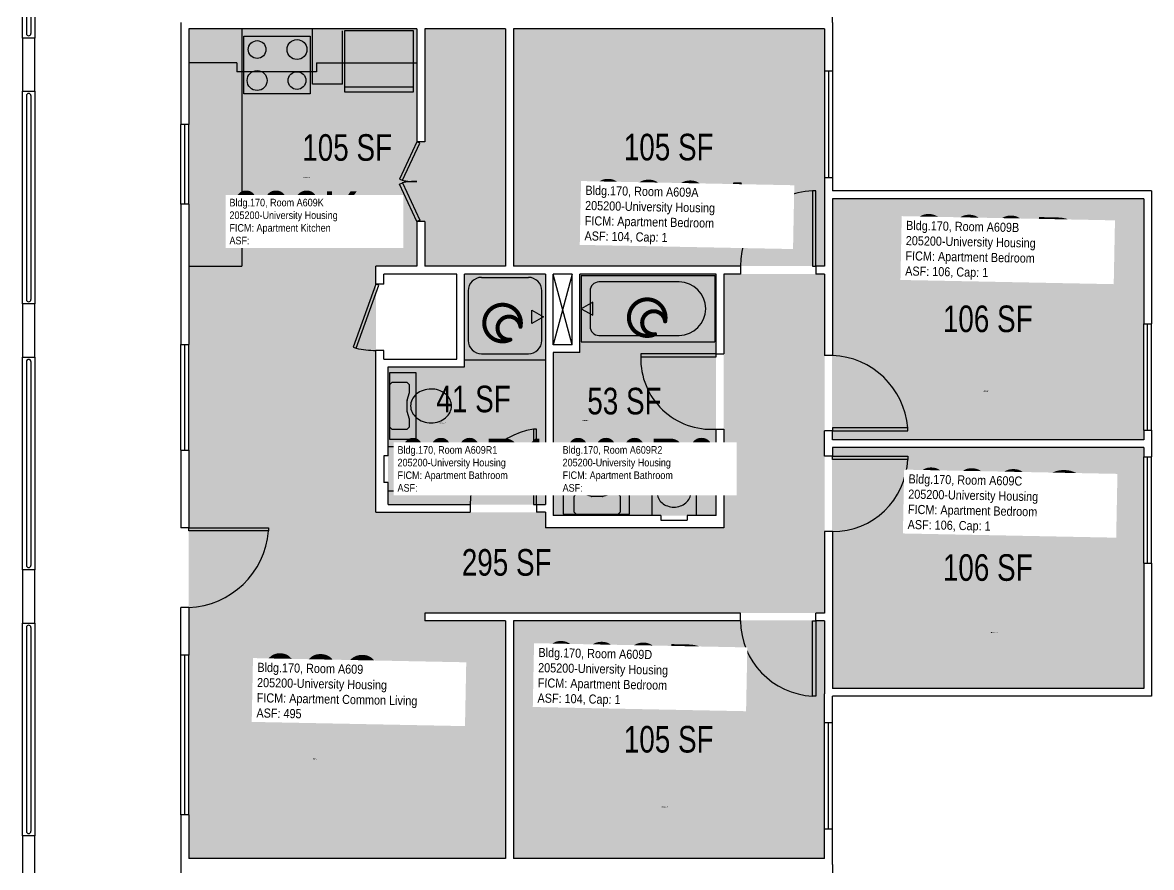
# Model space of a CAD drawing. Header units: inches. Extents: x -88 to 2437, y -52 to 1673.
# Drawn here: x 1904 to 2413, y 822 to 1203 of the extents above; entities that cross this region are included whole.
import ezdxf
from ezdxf.enums import TextEntityAlignment as Align

# ---------------------------------------------------------------- set-up
doc = ezdxf.new("R2010")
doc.units = ezdxf.units.IN
doc.header["$LTSCALE"] = 10
doc.header["$MEASUREMENT"] = 0
doc.layers.get('0').update_dxf_attribs({"linetype": 'CONTINUOUS'})
for name, color, linetype in [('A-DOOR', 2, 'CONTINUOUS'), ('A-FLOR', 3, 'CONTINUOUS'), ('A-GLAZ', 1, 'CONTINUOUS'), ('A-IDEN-ICON', 4, 'CONTINUOUS'), ('A-IDEN-RNUM', 7, 'CONTINUOUS'), ('A-IDEN-SNUM', 4, 'CONTINUOUS'), ('A-IDEN-VNUM', 4, 'CONTINUOUS'), ('A-WALL', 5, 'CONTINUOUS'), ('AREA-TEXT', 3, 'CONTINUOUS'), ('Rooms-Category-Color', 7, 'CONTINUOUS'), ('Rooms-College-Color', 7, 'CONTINUOUS'), ('Rooms-Department-Color', 7, 'CONTINUOUS'), ('Rooms-Division-Color', 7, 'CONTINUOUS'), ('Rooms-Information', 7, 'CONTINUOUS')]:
    doc.layers.add(name, color=color, linetype=linetype)
doc.styles.add('CP_AREA', font='arial.ttf', dxfattribs={"height": 15})
doc.styles.add('CP_ROOMSNUMBER', font='arial.ttf', dxfattribs={"height": 1})
doc.styles.add('CP_ROOMVNUMBER', font='arial.ttf', dxfattribs={"width": 0.85, "height": 0.075})

# ---------------------------------------------------------------- blocks, each defined once
blk = doc.blocks.new('CPBATH')
at = {"color": 0, "linetype": 'ByBlock', "const_width": 0.0127}
for points in [[(0.0571, 0.0168, 0.861492), (-0.0551, 0, 1)], [(0.0571, 0.0168, 0.729002), (-0.0084, -0.0042, 1)], [(-0.0551, 0, 0.726902), (0.0487, -0.0337, 1)], [(-0.0084, -0.0042, 0.609468), (0.0487, -0.0337, 1)]]:
    blk.add_lwpolyline(points, format="xyb", dxfattribs=at)
at = {"color": 0, "linetype": 'ByBlock', "const_width": 0.00637}
for points in [[(0.0544, 0.0152, 1), (0.0599, 0.0184, 1)], [(0.0459, -0.0353, 1), (0.0515, -0.0321, 1)]]:
    blk.add_lwpolyline(points, format="xyb", close=True, dxfattribs=at)

msp = doc.modelspace()

# ---------------------------------------------------------------- hatches: boundary and pattern name
at = {"layer": 'Rooms-Category-Color', "true_color": 0x728ef3}
for points in [[(2081.81, 1092.84), (1978.81, 1092.84), (1978.81, 1200.09), (2081.81, 1200.09), (2081.81, 1149.09), (2085.31, 1149.09), (2085.31, 1200.09), (2121.81, 1200.09), (2121.81, 1092.84), (2085.31, 1092.84), (2085.31, 1113.09), (2081.81, 1113.09)], [(2125.18, 1093.02), (2125.18, 1200.27), (2265.68, 1200.27), (2265.68, 1093.02)], [(2269.18, 1014.77), (2269.18, 1123.52), (2409.68, 1123.52), (2409.68, 1014.77)], [(2265.81, 1089.34), (2265.81, 936.34), (2085.31, 936.34), (2085.31, 932.84), (2121.81, 932.84), (2121.81, 825.59), (1978.81, 825.59), (1978.81, 1092.84), (2063.31, 1092.84), (2063.31, 981.84), (2139.81, 981.84), (2139.81, 974.84), (2220.31, 974.84), (2220.31, 1089.34)], [(2139.81, 985.34), (2139.81, 1089.34), (2103.31, 1089.34), (2103.31, 1047.47), (2068.81, 1047.47), (2068.81, 985.34)], [(2216.81, 1089.34), (2216.81, 980.34), (2143.31, 980.34), (2143.31, 1053.97), (2155.31, 1053.97), (2155.31, 1089.34)], [(2269.18, 902.52), (2269.18, 1011.27), (2409.68, 1011.27), (2409.68, 902.52)], [(2125.18, 825.77), (2125.18, 933.02), (2265.68, 933.02), (2265.68, 825.77)]]:
    msp.add_hatch(color=171, dxfattribs=at).paths.add_polyline_path(points)
at = {"layer": 'Rooms-College-Color', "true_color": 0xadadad}
for points in [[(2081.81, 1092.84), (1978.81, 1092.84), (1978.81, 1200.09), (2081.81, 1200.09), (2081.81, 1149.09), (2085.31, 1149.09), (2085.31, 1200.09), (2121.81, 1200.09), (2121.81, 1092.84), (2085.31, 1092.84), (2085.31, 1113.09), (2081.81, 1113.09)], [(2125.18, 1093.02), (2125.18, 1200.27), (2265.68, 1200.27), (2265.68, 1093.02)], [(2269.18, 1014.77), (2269.18, 1123.52), (2409.68, 1123.52), (2409.68, 1014.77)], [(2265.81, 1089.34), (2265.81, 936.34), (2085.31, 936.34), (2085.31, 932.84), (2121.81, 932.84), (2121.81, 825.59), (1978.81, 825.59), (1978.81, 1092.84), (2063.31, 1092.84), (2063.31, 981.84), (2139.81, 981.84), (2139.81, 974.84), (2220.31, 974.84), (2220.31, 1089.34)], [(2139.81, 985.34), (2139.81, 1089.34), (2103.31, 1089.34), (2103.31, 1047.47), (2068.81, 1047.47), (2068.81, 985.34)], [(2216.81, 1089.34), (2216.81, 980.34), (2143.31, 980.34), (2143.31, 1053.97), (2155.31, 1053.97), (2155.31, 1089.34)], [(2269.18, 902.52), (2269.18, 1011.27), (2409.68, 1011.27), (2409.68, 902.52)], [(2125.18, 825.77), (2125.18, 933.02), (2265.68, 933.02), (2265.68, 825.77)]]:
    msp.add_hatch(color=253, dxfattribs=at).paths.add_polyline_path(points)
at = {"layer": 'Rooms-Department-Color', "true_color": 0x604aed}
for points in [[(2081.81, 1092.84), (1978.81, 1092.84), (1978.81, 1200.09), (2081.81, 1200.09), (2081.81, 1149.09), (2085.31, 1149.09), (2085.31, 1200.09), (2121.81, 1200.09), (2121.81, 1092.84), (2085.31, 1092.84), (2085.31, 1113.09), (2081.81, 1113.09)], [(2125.18, 1093.02), (2125.18, 1200.27), (2265.68, 1200.27), (2265.68, 1093.02)], [(2269.18, 1014.77), (2269.18, 1123.52), (2409.68, 1123.52), (2409.68, 1014.77)], [(2265.81, 1089.34), (2265.81, 936.34), (2085.31, 936.34), (2085.31, 932.84), (2121.81, 932.84), (2121.81, 825.59), (1978.81, 825.59), (1978.81, 1092.84), (2063.31, 1092.84), (2063.31, 981.84), (2139.81, 981.84), (2139.81, 974.84), (2220.31, 974.84), (2220.31, 1089.34)], [(2139.81, 985.34), (2139.81, 1089.34), (2103.31, 1089.34), (2103.31, 1047.47), (2068.81, 1047.47), (2068.81, 985.34)], [(2216.81, 1089.34), (2216.81, 980.34), (2143.31, 980.34), (2143.31, 1053.97), (2155.31, 1053.97), (2155.31, 1089.34)], [(2269.18, 902.52), (2269.18, 1011.27), (2409.68, 1011.27), (2409.68, 902.52)], [(2125.18, 825.77), (2125.18, 933.02), (2265.68, 933.02), (2265.68, 825.77)]]:
    msp.add_hatch(color=173, dxfattribs=at).paths.add_polyline_path(points)
at = {"layer": 'Rooms-Division-Color', "true_color": 0x604aed}
for points in [[(2081.81, 1092.84), (1978.81, 1092.84), (1978.81, 1200.09), (2081.81, 1200.09), (2081.81, 1149.09), (2085.31, 1149.09), (2085.31, 1200.09), (2121.81, 1200.09), (2121.81, 1092.84), (2085.31, 1092.84), (2085.31, 1113.09), (2081.81, 1113.09)], [(2125.18, 1093.02), (2125.18, 1200.27), (2265.68, 1200.27), (2265.68, 1093.02)], [(2269.18, 1014.77), (2269.18, 1123.52), (2409.68, 1123.52), (2409.68, 1014.77)], [(2265.81, 1089.34), (2265.81, 936.34), (2085.31, 936.34), (2085.31, 932.84), (2121.81, 932.84), (2121.81, 825.59), (1978.81, 825.59), (1978.81, 1092.84), (2063.31, 1092.84), (2063.31, 981.84), (2139.81, 981.84), (2139.81, 974.84), (2220.31, 974.84), (2220.31, 1089.34)], [(2139.81, 985.34), (2139.81, 1089.34), (2103.31, 1089.34), (2103.31, 1047.47), (2068.81, 1047.47), (2068.81, 985.34)], [(2216.81, 1089.34), (2216.81, 980.34), (2143.31, 980.34), (2143.31, 1053.97), (2155.31, 1053.97), (2155.31, 1089.34)], [(2269.18, 902.52), (2269.18, 1011.27), (2409.68, 1011.27), (2409.68, 902.52)], [(2125.18, 825.77), (2125.18, 933.02), (2265.68, 933.02), (2265.68, 825.77)]]:
    msp.add_hatch(color=173, dxfattribs=at).paths.add_polyline_path(points)

# ---------------------------------------------------------------- linework, layer by layer
for p, q in [((2002.81, 1200.09), (2002.81, 1092.84)), ((2034.67, 1175.09), (2034.67, 1200.09)), ((2048.18, 1175.09), (2048.18, 1199.09)), ((2080.18, 1199.09), (2049.18, 1199.09)), ((2049.18, 1199.09), (2049.18, 1171.59)), ((2080.18, 1171.59), (2080.18, 1199.09)), ((2003.67, 1196.68), (2033.67, 1196.68)), ((2003.67, 1170.68), (2003.67, 1196.68)), ((2033.67, 1196.68), (2033.67, 1170.68)), ((2000.44, 1184.68), (1978.81, 1184.68)), ((2000.44, 1184.68), (2000.44, 1180.68)), ((2036.44, 1184.68), (2081.81, 1184.68)), ((2036.44, 1184.68), (2036.44, 1180.68)), ((2036.44, 1180.68), (2000.44, 1180.68)), ((2048.18, 1175.09), (2034.67, 1175.09)), ((2049.18, 1173.84), (2080.18, 1173.84)), ((2033.67, 1170.68), (2003.67, 1170.68)), ((2049.18, 1171.59), (2080.18, 1171.59)), ((1978.81, 1092.84), (2002.81, 1092.84)), ((2110.97, 1087.84), (2132.14, 1087.84)), ((2155.93, 1088.72), (2216.18, 1088.72)), ((2155.93, 1088.72), (2155.93, 1058.72)), ((2200.11, 1085.77), (2163.96, 1085.77)), ((2216.18, 1088.72), (2216.18, 1058.72)), ((2104.97, 1081.84), (2104.97, 1059.34)), ((2138.14, 1059.34), (2138.14, 1081.84)), ((2159.95, 1081.75), (2159.95, 1065.68)), ((2161.13, 1076.72), (2155.93, 1073.72)), ((2161.13, 1070.72), (2161.13, 1076.72)), ((2133.71, 1067.09), (2133.71, 1073.09)), ((2133.71, 1073.09), (2138.91, 1070.09)), ((2138.91, 1070.09), (2133.71, 1067.09)), ((2155.93, 1073.72), (2161.13, 1070.72)), ((2163.96, 1061.67), (2200.11, 1061.67)), ((2155.93, 1058.72), (2216.18, 1058.72)), ((2139.81, 1050.47), (2103.31, 1050.47)), ((2110.97, 1053.34), (2132.14, 1053.34)), ((2081.41, 1044.84), (2069.41, 1044.84)), ((2069.41, 1044.84), (2069.41, 1014.84)), ((2081.41, 1014.84), (2081.41, 1044.84)), ((2070.41, 1040.34), (2069.41, 1039.34)), ((2077.41, 1040.34), (2070.41, 1040.34)), ((2078.41, 1039.34), (2077.41, 1040.34)), ((2069.41, 1039.34), (2069.41, 1020.34)), ((2077.42, 1032.4), (2078.41, 1035.84)), ((2078.41, 1035.84), (2078.41, 1039.34)), ((2077.41, 1027.34), (2077.41, 1032.28)), ((2078.41, 1023.84), (2077.41, 1027.34)), ((2069.41, 1020.34), (2070.41, 1019.34)), ((2070.41, 1019.34), (2077.41, 1019.34)), ((2077.41, 1019.34), (2078.28, 1020.22)), ((2078.41, 1020.51), (2078.41, 1023.84)), ((2069.41, 1014.84), (2081.41, 1014.84)), ((2085.93, 1011.34), (2068.81, 1011.34)), ((2087.43, 992.84), (2087.43, 1009.84)), ((2206.31, 998.97), (2189.31, 998.97)), ((2187.81, 997.47), (2187.81, 980.34)), ((2207.81, 997.47), (2207.81, 980.34)), ((2085.93, 991.34), (2068.81, 991.34)), ((2147.81, 992.97), (2147.81, 980.97)), ((2177.81, 992.97), (2147.81, 992.97)), ((2152.68, 988.79), (2152.68, 981.97)), ((2153.68, 989.97), (2152.8, 989.09)), ((2157.18, 989.97), (2153.68, 989.97)), ((2160.63, 988.98), (2157.18, 989.97)), ((2165.62, 988.97), (2160.74, 988.97)), ((2169.18, 989.97), (2165.74, 988.98)), ((2172.51, 989.97), (2169.18, 989.97)), ((2173.68, 988.97), (2172.8, 989.84)), ((2173.68, 981.97), (2173.68, 988.97)), ((2177.81, 980.97), (2177.81, 992.97)), ((2147.81, 980.97), (2177.81, 980.97)), ((2152.68, 981.97), (2153.68, 980.97)), ((2153.68, 980.97), (2172.68, 980.97)), ((2172.68, 980.97), (2173.68, 981.97))]:
    msp.add_line(p, q)
for centre, radius in [((2009.67, 1190.68), 4), ((2027.67, 1190.68), 4.5), ((2009.67, 1176.68), 4.5), ((2027.67, 1176.68), 4)]:
    msp.add_circle(centre, radius)
for centre, radius, start, end in [((2110.97, 1081.84), 6, 90, 180), ((2132.14, 1081.84), 6, 0, 90), ((2163.96, 1081.75), 4.02, 90, 180), ((2200.11, 1073.72), 12.05, 270, 90), ((2163.96, 1065.68), 4.02, 180, 270), ((2110.97, 1059.34), 6, 180, 270), ((2132.14, 1059.34), 6, 270, 0), ((2086.66, 1029.13), 7.89, 129.4725, 153.2988), ((2087.57, 1028.02), 9.33, 108.8354, 129.4725), ((2088.17, 1026.26), 11.18, 90, 108.8354), ((2088.74, 1028.91), 8.55, 71.1646, 93.7754), ((2088.19, 1027.31), 10.24, 50.5275, 71.1646), ((2089.69, 1029.13), 7.89, 26.7012, 50.5275), ((2077.82, 1032.28), 0.418, 164.0546, 180), ((2085.24, 1029.84), 6.3, 153.2988, 180), ((2085.24, 1029.84), 6.3, 180, 206.7012), ((2091.1, 1029.84), 6.3, 0, 26.7012), ((2091.1, 1029.84), 6.3, 333.2988, 0), ((2086.66, 1030.55), 7.89, 206.7012, 230.5275), ((2087.57, 1031.67), 9.33, 230.5275, 251.1646), ((2088.77, 1031.67), 9.33, 288.8354, 309.4725), ((2089.69, 1030.55), 7.89, 309.4725, 333.2988), ((2077.99, 1020.51), 0.418, 315, 0), ((2088.17, 1033.42), 11.18, 251.1646, 270), ((2088.17, 1033.42), 11.18, 270, 288.8354), ((2079.03, 1003.52), 5.42, 90, 116.1916), ((2079.03, 1003.52), 5.42, 63.8084, 90), ((2085.93, 1009.84), 1.5, 0, 90), ((2163.18, 1002.66), 6.3, 90, 116.7012), ((2163.18, 1002.66), 6.3, 63.2988, 90), ((2081.63, 1001.34), 9, 160.7706, 180), ((2080.36, 1001.79), 7.65, 139.8991, 160.7706), ((2079.55, 1002.47), 6.59, 116.1916, 139.8991), ((2078.51, 1002.47), 6.59, 40.1009, 63.8084), ((2077.7, 1001.79), 7.65, 19.2294, 40.1009), ((2076.43, 1001.34), 9, 0, 19.2294), ((2165.71, 999.75), 10.24, 140.5275, 161.1646), ((2163.89, 1001.25), 7.89, 116.7012, 140.5275), ((2162.47, 1001.25), 7.89, 39.4725, 63.2988), ((2161.36, 1000.33), 9.33, 18.8354, 39.4725), ((2081.63, 1001.34), 9, 180, 199.2294), ((2076.43, 1001.34), 9, 340.7706, 0), ((2164.11, 1000.3), 8.55, 161.1646, 183.7754), ((2166.76, 999.73), 11.18, 180, 198.8354), ((2159.6, 999.73), 11.18, 0, 18.8354), ((2159.6, 999.73), 11.18, 341.1646, 0), ((2189.31, 997.47), 1.5, 90, 180), ((2206.31, 997.47), 1.5, 0, 90), ((2080.36, 1000.9), 7.65, 199.2294, 220.1009), ((2079.55, 1000.21), 6.59, 220.1009, 243.8084), ((2079.03, 999.16), 5.42, 243.8084, 270), ((2079.03, 999.16), 5.42, 270, 296.1916), ((2078.51, 1000.21), 6.59, 296.1916, 319.8991), ((2077.7, 1000.9), 7.65, 319.8991, 340.7706), ((2165.01, 999.13), 9.33, 198.8354, 219.4725), ((2161.36, 999.13), 9.33, 320.5275, 341.1646), ((2196.68, 990.05), 6.59, 130.1009, 153.8084), ((2197.36, 989.24), 7.65, 109.2294, 130.1009), ((2197.81, 987.96), 9, 90, 109.2294), ((2197.81, 987.96), 9, 70.7706, 90), ((2198.25, 989.24), 7.65, 49.8991, 70.7706), ((2198.93, 990.05), 6.59, 26.1916, 49.8991), ((2085.93, 992.84), 1.5, 270, 0), ((2153.1, 988.79), 0.418, 135, 180), ((2163.89, 998.22), 7.89, 219.4725, 243.2988), ((2163.18, 996.8), 6.3, 243.2988, 270), ((2160.74, 989.38), 0.418, 254.0546, 270), ((2163.18, 996.8), 6.3, 270, 296.7012), ((2165.62, 989.38), 0.418, 270, 285.9454), ((2162.47, 998.22), 7.89, 296.7012, 320.5275), ((2172.51, 989.55), 0.418, 45, 90), ((2195.63, 990.57), 5.42, 153.8084, 180), ((2195.63, 990.57), 5.42, 180, 206.1916), ((2199.99, 990.57), 5.42, 0, 26.1916), ((2199.99, 990.57), 5.42, 333.8084, 0), ((2196.68, 991.08), 6.59, 206.1916, 229.8991), ((2197.36, 991.9), 7.65, 229.8991, 250.7706), ((2197.81, 993.17), 9, 250.7706, 270), ((2197.81, 993.17), 9, 270, 289.2294), ((2198.25, 991.9), 7.65, 289.2294, 310.1009), ((2198.93, 991.08), 6.59, 310.1009, 333.8084)]:
    msp.add_arc(centre, radius, start, end)
at = {"layer": 'A-DOOR'}
for p, q in [((2081.81, 1149.09), (2073.93, 1132.24)), ((2075.21, 1131.65), (2083.09, 1148.49)), ((2083.09, 1148.49), (2081.81, 1149.09)), ((2073.93, 1132.24), (2075.21, 1131.65)), ((2073.93, 1129.94), (2075.21, 1130.54)), ((2081.81, 1113.09), (2073.93, 1129.94)), ((2075.21, 1130.54), (2083.09, 1113.69)), ((2261.81, 1126.84), (2260.39, 1126.84)), ((2260.39, 1126.84), (2260.39, 1092.84)), ((2261.81, 1092.84), (2261.81, 1126.84)), ((2083.09, 1113.69), (2081.81, 1113.09)), ((2260.39, 1092.84), (2261.81, 1092.84)), ((2063.31, 1084.84), (2053.01, 1056.36)), ((2054.34, 1055.88), (2064.64, 1084.36)), ((2064.64, 1084.36), (2063.31, 1084.84)), ((2053.01, 1056.36), (2054.34, 1055.88)), ((2216.81, 1053.34), (2182.81, 1053.34)), ((2182.81, 1053.34), (2182.81, 1051.92)), ((2182.81, 1051.92), (2216.81, 1051.92)), ((2216.81, 1051.92), (2216.81, 1053.34)), ((2135.81, 1019.34), (2134.39, 1019.34)), ((2134.39, 1019.34), (2134.39, 985.34)), ((2135.81, 985.34), (2135.81, 1019.34)), ((2269.31, 1020.01), (2269.31, 1018.59)), ((2303.31, 1020.01), (2269.31, 1020.01)), ((2303.31, 1018.59), (2303.31, 1020.01)), ((2269.31, 1018.59), (2303.31, 1018.59)), ((2269.31, 1005.67), (2269.31, 1007.09)), ((2269.31, 1007.09), (2303.31, 1007.09)), ((2303.31, 1005.67), (2269.31, 1005.67)), ((2303.31, 1007.09), (2303.31, 1005.67)), ((2134.39, 985.34), (2135.81, 985.34)), ((1978.81, 973.42), (1978.81, 974.84)), ((1978.81, 974.84), (2014.81, 974.84)), ((2014.81, 973.42), (1978.81, 973.42)), ((2014.81, 974.84), (2014.81, 973.42)), ((2260.39, 932.84), (2261.81, 932.84)), ((2260.39, 898.84), (2260.39, 932.84)), ((2261.81, 932.84), (2261.81, 898.84)), ((2261.81, 898.84), (2260.39, 898.84))]:
    msp.add_line(p, q, dxfattribs=at)
for centre, radius, start, end in [((2080.64, 1156.77), 25.7, 257.7951, 272.6003), ((2080.64, 1105.42), 25.7, 87.3997, 102.2049), ((2261.57, 1093.1), 33.77, 92.005, 180.4328), ((2064.23, 1101.38), 46.56, 257.7303, 268.8634), ((2214.68, 1051.16), 31.88, 178.6169, 273.8208), ((2267.99, 1017.18), 35.43, 4.5723, 87.8654), ((2139.66, 985.9), 33.85, 98.9487, 180.9447), ((2269.36, 1007.07), 33.98, 269.9173, 357.6449), ((1977.33, 976.41), 37.6, 272.2523, 355.4481), ((2262.19, 933.18), 34.38, 180.5585, 267.0038)]:
    msp.add_arc(centre, radius, start, end, dxfattribs=at)
at = {"layer": 'A-FLOR'}
for p, q in [((1905.56, 1289.86), (1905.56, 1197.86)), ((1907.56, 1289.86), (1907.56, 1197.86)), ((1905.56, 1169.86), (1905.56, 1077.86)), ((1907.56, 1169.86), (1907.56, 1077.86)), ((2151.81, 1089.35), (2143.31, 1057.47)), ((2151.81, 1057.47), (2143.31, 1089.34)), ((1905.56, 1049.86), (1905.56, 957.86)), ((1907.56, 1049.86), (1907.56, 957.86)), ((1905.56, 929.86), (1905.56, 837.86)), ((1907.56, 929.86), (1907.56, 837.86))]:
    msp.add_line(p, q, dxfattribs=at)
for centre, start, end in [((1906.56, 1197.86), 180, 0), ((1906.56, 1169.86), 0, 180), ((1906.56, 1077.86), 180, 0), ((1906.56, 1049.86), 0, 180), ((1906.56, 957.86), 180, 0), ((1906.56, 929.86), 0, 180), ((1906.56, 837.86), 180, 0)]:
    msp.add_arc(centre, 1, start, end, dxfattribs=at)
at = {"layer": 'A-GLAZ'}
for p, q in [((2265.81, 1180.84), (2265.81, 1132.84)), ((2267.56, 1180.84), (2267.56, 1132.84)), ((2269.31, 1180.84), (2269.31, 1132.84)), ((1975.31, 1120.84), (1975.31, 1156.84)), ((1977.06, 1120.84), (1977.06, 1156.84)), ((1978.81, 1120.84), (1978.81, 1156.84)), ((2409.81, 1018.84), (2409.81, 1066.84)), ((2411.56, 1018.84), (2411.56, 1066.84)), ((2413.31, 1018.84), (2413.31, 1066.84)), ((1975.31, 1009.84), (1975.31, 1057.59)), ((1977.06, 1009.84), (1977.06, 1057.59)), ((1978.81, 1009.84), (1978.81, 1057.59)), ((2409.81, 958.84), (2409.81, 1006.84)), ((2411.56, 958.84), (2411.56, 1006.84)), ((2413.31, 958.84), (2413.31, 1006.84)), ((1975.31, 845.34), (1975.31, 917.34)), ((1977.06, 845.34), (1977.06, 917.34)), ((1978.81, 845.34), (1978.81, 917.34)), ((2265.81, 838.84), (2265.81, 886.84)), ((2267.56, 838.84), (2267.56, 886.84)), ((2269.31, 838.84), (2269.31, 886.84))]:
    msp.add_line(p, q, dxfattribs=at)
at = {"layer": 'A-WALL'}
for p, q in [((1903.81, 1195.86), (1903.81, 1291.86)), ((1909.31, 1291.86), (1909.31, 1195.86)), ((2269.31, 1202.84), (2269.31, 1224.84)), ((1975.31, 1202.84), (1975.31, 1156.84)), ((2269.31, 1202.84), (2269.31, 1180.84)), ((1978.81, 1200.09), (1978.81, 1156.84)), ((2081.81, 1200.09), (1978.81, 1200.09)), ((2081.81, 1200.09), (2081.81, 1149.09)), ((2085.31, 1200.09), (2085.31, 1149.09)), ((2121.81, 1200.09), (2085.31, 1200.09)), ((2121.81, 1200.09), (2121.81, 1092.84)), ((2125.31, 1200.09), (2125.31, 1092.84)), ((2265.81, 1200.09), (2125.31, 1200.09)), ((2265.81, 1200.09), (2265.81, 1180.84)), ((1909.31, 1195.86), (1903.81, 1195.86)), ((1903.81, 1195.86), (1903.81, 1171.86)), ((1909.31, 1171.86), (1909.31, 1195.86)), ((2269.31, 1180.84), (2265.81, 1180.84)), ((1903.81, 1075.86), (1903.81, 1171.86)), ((1903.81, 1171.86), (1909.31, 1171.86)), ((1909.31, 1171.86), (1909.31, 1075.86)), ((1978.81, 1156.84), (1975.31, 1156.84)), ((2085.31, 1149.09), (2081.81, 1149.09)), ((2269.31, 1132.84), (2265.81, 1132.84)), ((2265.81, 1132.84), (2265.81, 1127.84)), ((2269.31, 1132.84), (2269.31, 1126.84)), ((2265.81, 1127.84), (2265.81, 1092.84)), ((2413.31, 1126.84), (2269.31, 1126.84)), ((2413.31, 1126.84), (2413.31, 1066.84)), ((2269.31, 1123.34), (2269.31, 1052.59)), ((2409.81, 1123.34), (2269.31, 1123.34)), ((2409.81, 1123.34), (2409.81, 1066.84)), ((1975.31, 1120.84), (1975.31, 1057.59)), ((1978.81, 1120.84), (1975.31, 1120.84)), ((1978.81, 1120.84), (1978.81, 1092.84)), ((2081.81, 1113.09), (2081.81, 1092.84)), ((2085.31, 1113.09), (2081.81, 1113.09)), ((2085.31, 1113.09), (2085.31, 1092.84)), ((1978.81, 1092.84), (1978.81, 1057.59)), ((2081.81, 1092.84), (2063.31, 1092.84)), ((2063.31, 1084.84), (2063.31, 1092.84)), ((2121.81, 1092.84), (2085.31, 1092.84)), ((2227.81, 1092.84), (2125.31, 1092.84)), ((2227.81, 1092.84), (2227.81, 1089.34)), ((2265.81, 1092.84), (2261.81, 1092.84)), ((2261.81, 1092.84), (2261.81, 1089.34)), ((2099.81, 1089.34), (2066.81, 1089.34)), ((2066.81, 1084.84), (2066.81, 1089.34)), ((2099.81, 1050.97), (2099.81, 1089.34)), ((2139.81, 1089.34), (2103.31, 1089.34)), ((2103.31, 1047.47), (2103.31, 1089.34)), ((2139.81, 1089.34), (2139.81, 985.34)), ((2151.81, 1089.34), (2143.31, 1089.34)), ((2143.31, 1057.47), (2143.31, 1089.34)), ((2151.81, 1057.47), (2151.81, 1089.34)), ((2216.81, 1089.34), (2155.31, 1089.34)), ((2155.31, 1053.97), (2155.31, 1089.34)), ((2216.81, 1053.34), (2216.81, 1089.34)), ((2227.81, 1089.34), (2220.31, 1089.34)), ((2220.31, 1089.34), (2220.31, 1053.34)), ((2265.81, 1089.34), (2261.81, 1089.34)), ((2265.81, 1089.34), (2265.81, 1052.59)), ((2066.81, 1084.84), (2063.31, 1084.84)), ((1909.31, 1075.86), (1903.81, 1075.86)), ((1903.81, 1075.86), (1903.81, 1051.86)), ((1909.31, 1051.86), (1909.31, 1075.86)), ((2409.81, 1066.84), (2413.31, 1066.84)), ((1975.31, 1057.59), (1978.81, 1057.59)), ((2066.81, 1054.84), (2063.31, 1054.84)), ((2063.31, 981.84), (2063.31, 1054.84)), ((2066.81, 1050.97), (2066.81, 1054.84)), ((2151.81, 1057.47), (2143.31, 1057.47)), ((1903.81, 955.86), (1903.81, 1051.86)), ((1903.81, 1051.86), (1909.31, 1051.86)), ((1909.31, 1051.86), (1909.31, 955.86)), ((2066.81, 1050.97), (2099.81, 1050.97)), ((2143.31, 1053.97), (2143.31, 980.34)), ((2155.31, 1053.97), (2143.31, 1053.97)), ((2216.81, 1053.34), (2220.31, 1053.34)), ((2269.31, 1052.59), (2265.81, 1052.59)), ((2068.81, 1047.47), (2103.31, 1047.47)), ((2068.81, 1007.34), (2068.81, 1047.47)), ((2216.81, 980.34), (2216.81, 1019.34)), ((2216.81, 1019.34), (2220.31, 1019.34)), ((2220.31, 1019.34), (2220.31, 974.84)), ((2265.81, 1007.09), (2265.81, 1018.59)), ((2269.31, 1018.59), (2265.81, 1018.59)), ((2269.31, 1014.59), (2269.31, 1018.59)), ((2409.81, 1014.59), (2269.31, 1014.59)), ((2409.81, 1018.84), (2413.31, 1018.84)), ((2409.81, 1018.84), (2409.81, 1014.59)), ((2413.31, 1018.84), (2413.31, 1006.84)), ((1975.31, 1009.84), (1975.31, 974.84)), ((1975.31, 1009.84), (1978.81, 1009.84)), ((1978.81, 1009.84), (1978.81, 974.84)), ((2409.81, 1011.09), (2269.31, 1011.09)), ((2269.31, 1011.09), (2269.31, 1007.09)), ((2409.81, 1011.09), (2409.81, 1006.84)), ((2068.81, 1007.34), (2066.81, 1007.34)), ((2066.81, 1007.34), (2066.81, 995.34)), ((2269.31, 1007.09), (2265.81, 1007.09)), ((2409.81, 1006.84), (2413.31, 1006.84)), ((2068.81, 995.34), (2066.81, 995.34)), ((2068.81, 985.34), (2068.81, 995.34)), ((2068.81, 985.34), (2105.81, 985.34)), ((2105.81, 985.34), (2105.81, 981.84)), ((2135.81, 985.34), (2139.81, 985.34)), ((2135.81, 985.34), (2135.81, 981.84)), ((2063.31, 981.84), (2105.81, 981.84)), ((2139.81, 981.84), (2135.81, 981.84)), ((2139.81, 981.84), (2139.81, 974.84)), ((2191.81, 980.34), (2143.31, 980.34)), ((2191.81, 980.34), (2191.81, 978.34)), ((2191.81, 978.34), (2203.81, 978.34)), ((2203.81, 980.34), (2203.81, 978.34)), ((2216.81, 980.34), (2203.81, 980.34)), ((1978.81, 974.84), (1975.31, 974.84)), ((2220.31, 974.84), (2139.81, 974.84)), ((2265.81, 973.09), (2265.81, 936.34)), ((2269.31, 973.09), (2265.81, 973.09)), ((2269.31, 973.09), (2269.31, 902.34)), ((2409.81, 958.84), (2413.31, 958.84)), ((2409.81, 958.84), (2409.81, 902.34)), ((2413.31, 958.84), (2413.31, 898.84)), ((1909.31, 955.86), (1903.81, 955.86)), ((1903.81, 955.86), (1903.81, 931.86)), ((1909.31, 931.86), (1909.31, 955.86)), ((1978.81, 938.84), (1975.31, 938.84)), ((1975.31, 917.34), (1975.31, 938.84)), ((1978.81, 938.84), (1978.81, 917.34)), ((2227.81, 936.34), (2085.31, 936.34)), ((2085.31, 936.34), (2085.31, 932.84)), ((2121.81, 932.84), (2085.31, 932.84)), ((2121.81, 932.84), (2121.81, 825.59)), ((2227.81, 932.84), (2125.31, 932.84)), ((2125.31, 932.84), (2125.31, 825.59)), ((2227.81, 932.84), (2227.81, 936.34)), ((2261.81, 932.84), (2261.81, 936.34)), ((2265.81, 936.34), (2261.81, 936.34)), ((2265.81, 932.84), (2261.81, 932.84)), ((2265.81, 932.84), (2265.81, 899.84)), ((1903.81, 835.86), (1903.81, 931.86)), ((1903.81, 931.86), (1909.31, 931.86)), ((1909.31, 931.86), (1909.31, 835.86)), ((1978.81, 917.34), (1975.31, 917.34)), ((2409.81, 902.34), (2269.31, 902.34)), ((2265.81, 886.84), (2265.81, 899.84)), ((2413.31, 898.84), (2269.31, 898.84)), ((2269.31, 886.84), (2269.31, 898.84)), ((2269.31, 886.84), (2265.81, 886.84)), ((1978.81, 845.34), (1975.31, 845.34)), ((1975.31, 845.34), (1975.31, 822.84)), ((1978.81, 845.34), (1978.81, 825.59)), ((1909.31, 835.86), (1903.81, 835.86)), ((1903.81, 835.86), (1903.81, 811.86)), ((1909.31, 811.86), (1909.31, 835.86)), ((2269.31, 838.84), (2265.81, 838.84)), ((2265.81, 825.59), (2265.81, 838.84)), ((2269.31, 822.84), (2269.31, 838.84)), ((2121.81, 825.59), (1978.81, 825.59)), ((2265.81, 825.59), (2125.31, 825.59)), ((1975.31, 822.84), (1975.31, 776.84)), ((2269.31, 822.84), (2269.31, 800.84))]:
    msp.add_line(p, q, dxfattribs=at)

# ---------------------------------------------------------------- block references
at = {"layer": 'A-IDEN-ICON', "xscale": 144.0000000024036, "yscale": 144.0000000024036, "zscale": 144.0000000024036, "rotation": 331.2590816509103}
for p in [(2185.45, 1069.83), (2120.16, 1067.39)]:
    msp.add_blockref('CPBATH', p, dxfattribs=at)

# ---------------------------------------------------------------- texts
at = {"layer": 'A-IDEN-RNUM', "style": 'CP_ROOMSNUMBER'}
for s, rotation, p in [('0609-K0', 358.9, (2030.46, 1132.72)), ('0609-A0', 358.8673, (2193.49, 1121.15)), ('0609-B0', 358.9, (2337.62, 1036.33)), ('0609-R1', 358.9, (2092.09, 1021.96)), ('0609-R2', 358.9, (2156.54, 1023.09)), ('0609-C0', 358.8673, (2340.79, 927.38)), ('0609-00', 358.9, (2034.92, 870.37)), ('0609-D0', 358.9, (2192.16, 848.66))]:
    msp.add_text(s, height=0.36, rotation=rotation, dxfattribs=at).set_placement(p)
at = {"layer": 'A-IDEN-SNUM', "style": 'CP_ROOMSNUMBER'}
for s, rotation, p in [('1700A609K0', 358.9, (2030.46, 1132.72)), ('1700A609A0', 358.8673, (2193.49, 1121.15)), ('1700A609B0', 358.9, (2337.62, 1036.33)), ('1700A609R1', 358.9, (2092.09, 1021.96)), ('1700A609R2', 358.9, (2156.54, 1023.09)), ('1700A609C0', 358.8673, (2340.79, 927.38)), ('1700A60900', 358.9, (2034.92, 870.37)), ('1700A609D0', 358.9, (2192.16, 848.66))]:
    msp.add_text(s, height=0.36, rotation=rotation, dxfattribs=at).set_placement(p)
at = {"layer": 'A-IDEN-VNUM', "style": 'CP_ROOMVNUMBER', "width": 0.85}
for s, rotation, p in [('609A', 358.8713, (2157.37, 1103.3)), ('609B', 358.8673, (2302.11, 1087.46)), ('609C', 358.8673, (2303.22, 973.05)), ('609D', 358.8673, (2136.17, 894.73)), ('609', 358.8673, (2009.33, 889.19))]:
    msp.add_text(s, height=28.8, rotation=rotation, dxfattribs=at).set_placement(p)
at = {"layer": 'A-IDEN-VNUM', "style": 'CP_ROOMVNUMBER'}
for s, width, p in [('609K', 0.75, (1997.18, 1102.7, 0)), ('609R1', 0.7, (2073.04, 991.08)), ('609R2', 0.7, (2147.54, 991.08))]:
    msp.add_text(s, height=24, dxfattribs=dict(at, width=width)).set_placement(p)
at = {"layer": 'AREA-TEXT', "style": 'CP_AREA', "width": 0.75}
for s, p in [('105 SF', (2050.31, 1146.47)), ('105 SF', (2195.43, 1146.65)), ('106 SF', (2339.43, 1069.15)), ('41 SF', (2107.38, 1032.97)), ('53 SF', (2175.46, 1032.01)), ('295 SF', (2122.31, 959.22)), ('106 SF', (2339.43, 956.9)), ('105 SF', (2195.43, 879.4))]:
    msp.add_text(s, height=12, dxfattribs=at).set_placement(p, align=Align.MIDDLE_CENTER)

# ---------------------------------------------------------------- next in the draw order: texts
at = {"layer": 'Rooms-Information', "char_height": 4.1143, "width": 92.16, "attachment_point": 7, "style": 'CP_ROOMVNUMBER', "bg_fill": 3, "box_fill_scale": 1.5, "bg_fill_color": 256, "bg_fill_true_color": 13158600, "bg_fill_transparency": 0}
for s, insert, rotation in [('Bldg.170, Room A609A^M^J205200-University Housing^M^JFICM: Apartment Bedroom^M^JASF: 104, Cap: 1', (2157.37, 1103.3), 358.8713), ('Bldg.170, Room A609B^M^J205200-University Housing^M^JFICM: Apartment Bedroom^M^JASF: 106, Cap: 1', (2302.11, 1087.46), 358.8673), ('Bldg.170, Room A609C^M^J205200-University Housing^M^JFICM: Apartment Bedroom^M^JASF: 106, Cap: 1', (2303.22, 973.05), 358.8673), ('Bldg.170, Room A609D^M^J205200-University Housing^M^JFICM: Apartment Bedroom^M^JASF: 104, Cap: 1', (2136.17, 894.73), 358.8673), ('Bldg.170, Room A609^M^J205200-University Housing^M^JFICM: Apartment Common Living^M^JASF: 495', (2009.33, 889.19), 358.8673)]:
    msp.add_mtext(s, dxfattribs=dict(at, insert=insert, rotation=rotation))
at = {"layer": 'Rooms-Information', "char_height": 3.4286, "width": 76.8, "attachment_point": 7, "style": 'CP_ROOMVNUMBER', "bg_fill": 3, "box_fill_scale": 1.5, "bg_fill_color": 256, "bg_fill_true_color": 13158600, "bg_fill_transparency": 0}
for s, insert in [('Bldg.170, Room A609K^M^J205200-University Housing^M^JFICM: Apartment Kitchen^M^JASF: ', (1997.18, 1102.7, 0)), ('Bldg.170, Room A609R2^M^J205200-University Housing^M^JFICM: Apartment Bathroom^M^JASF: ', (2147.54, 991.08))]:
    msp.add_mtext(s, dxfattribs=dict(at, insert=insert))

# ---------------------------------------------------------------- next in the draw order: texts
at = {"layer": 'Rooms-Information', "insert": (2073.04, 991.08), "char_height": 3.4286, "width": 76.8, "attachment_point": 7, "style": 'CP_ROOMVNUMBER', "bg_fill": 3, "box_fill_scale": 1.5, "bg_fill_color": 256, "bg_fill_true_color": 13158600, "bg_fill_transparency": 0}
msp.add_mtext('Bldg.170, Room A609R1^M^J205200-University Housing^M^JFICM: Apartment Bathroom^M^JASF: ', dxfattribs=at)

doc.saveas('drawing.dxf')
